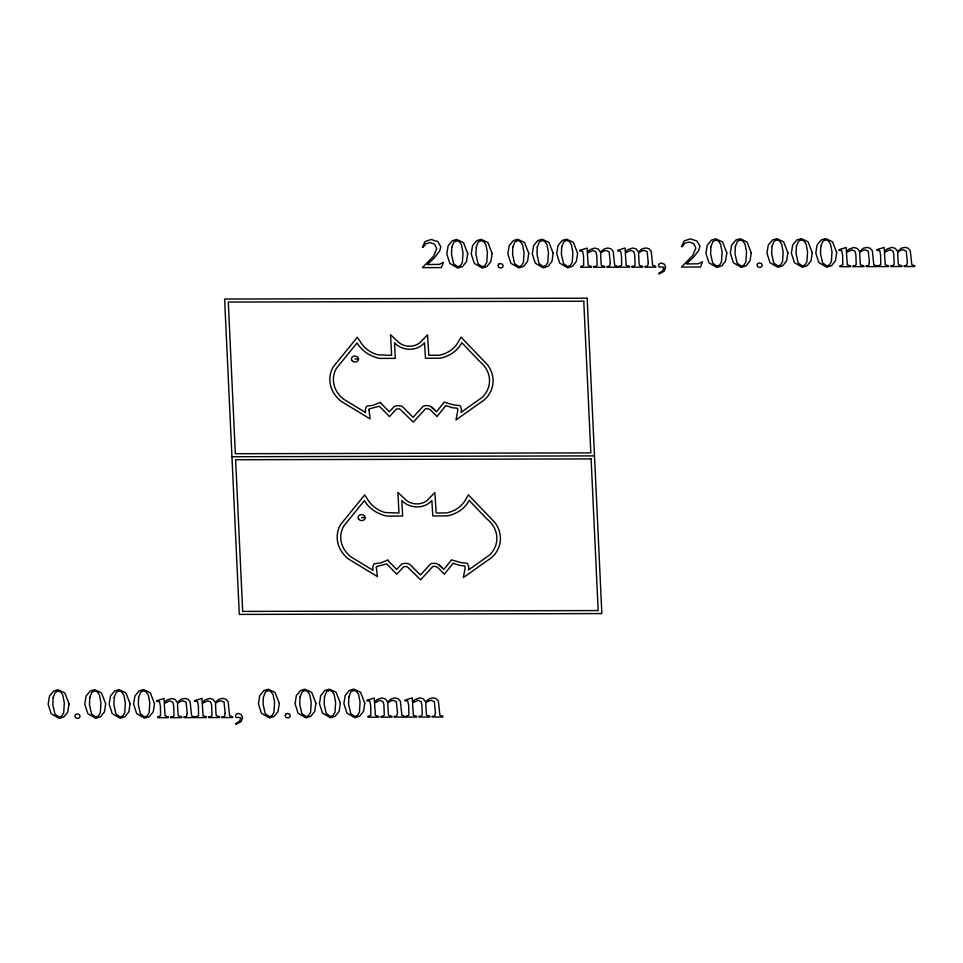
<?xml version="1.0" encoding="UTF-8"?>
<svg xmlns="http://www.w3.org/2000/svg" width="963" height="963" viewBox="0 0 963 963"><rect width="100%" height="100%" fill="white"/><g stroke="black" fill="none" stroke-linecap="round" stroke-linejoin="round"><path stroke-width="1.44" d="M380.289 402.534L389.305 411.791L394.216 406.47A9.51 8.077 6.5 0 1 402.293 406.446L413.103 417.316L423.154 406.266L424.575 405.82A8.848 7.511 6.5 0 1 430.521 406.386L436.576 411.683L444.16 402.185L453.224 404.821L459.941 405.628A10.148 8.607 6.5 0 1 461.048 412.333L481.921 397.575A30.298 25.724 6.5 0 0 479.357 361.113L461.819 342.684A33.163 28.156 6.5 0 1 440.211 358.176L425.477 358.296L424.502 342.768A18.718 15.889 6.5 0 1 394.505 342.84L395.312 358.368L379.735 358.405L376.702 357.682A32.598 27.674 6.5 0 1 357.092 342.924L336.581 368.131A30.298 25.724 6.5 0 0 343.562 399.151L365.627 412.561A10.846 9.209 6.5 0 1 366.771 406.145L373.187 405.254L380.566 402.329M387.632 560.213L396.648 569.482L401.547 564.149A9.51 8.077 6.5 0 1 409.636 564.137L420.446 574.995L430.497 563.957L431.918 563.511A8.848 7.511 6.5 0 1 437.864 564.077L443.919 569.374L451.503 559.876L460.567 562.5L467.284 563.319A10.148 8.607 6.5 0 1 468.391 570.024L489.264 555.254A30.298 25.724 6.5 0 0 486.7 518.804L469.162 500.363A33.163 28.156 6.5 0 1 447.554 515.855L432.82 515.975L431.833 500.447A18.718 15.889 6.5 0 1 401.848 500.519L402.642 516.048L387.078 516.084L384.044 515.361A32.598 27.674 6.5 0 1 364.435 500.604L343.923 525.81A30.298 25.724 6.5 0 0 350.905 556.831L372.97 570.24A10.846 9.209 6.5 0 1 374.113 563.824L380.529 562.934L387.908 560.021M354.998 359.018L358.525 359.006M231.951 456.739L594.496 455.896M361.619 517.588L365.146 517.588M431.869 407.108L434.686 409.853M439.212 564.8L442.029 567.532M187.231 713.402L186.485 716.424L183.861 716.893L183.897 717.628L194.67 717.604L194.634 716.869L191.601 715.798L190.12 701.678L187.869 699.186L184.74 698.44L181.297 699.21L177.3 702.424L175.182 699.475L171.607 698.464L166.912 700.101L164.204 702.448L164.023 698.488L156.524 700.775L156.909 701.509L159.485 701.449L160.448 706.348L160.58 715.798L157.631 716.954L157.667 717.688L168.465 717.664L168.429 716.929L165.13 715.834L164.252 703.471L169.729 700.847L172.726 702.147L173.665 705.422L174.014 715.449L173.123 716.556L170.644 716.917L170.68 717.652L181.718 717.628L181.694 716.893L178.336 715.81L177.974 713.427L177.505 703.435L180.502 701.425L183.018 700.883L186.064 702.171L187.231 713.402M225.21 713.318L224.475 716.328L221.851 716.809L221.875 717.531L232.661 717.507L232.625 716.773L229.591 715.702L228.099 701.594L225.848 699.102L222.73 698.344L219.287 699.114L215.279 702.328L213.16 699.391L209.585 698.38L204.89 700.017L202.194 702.364L202.001 698.392L194.502 700.691L194.899 701.425L197.475 701.365L198.438 706.252L198.571 715.714L195.621 716.869L195.645 717.604L206.455 717.567L206.419 716.845L203.109 715.75L202.242 703.375L207.719 700.763L210.716 702.051L211.655 705.325L212.004 715.365L211.114 716.46L208.634 716.833L208.67 717.567L219.708 717.543L219.672 716.809L216.326 715.714L215.965 713.342L215.495 703.351L218.493 701.341L221.008 700.787L224.042 702.087L225.21 713.318M397.502 712.921L396.756 715.93L394.132 716.4L394.168 717.134L404.942 717.11L404.905 716.376L401.872 715.304L400.379 701.184L398.14 698.705L395.011 697.946L391.568 698.717L387.571 701.931L385.453 698.982L381.878 697.97L377.183 699.62L374.475 701.955L374.294 697.994L366.795 700.294L367.18 701.016L369.756 700.968L370.719 705.855L370.851 715.304L367.902 716.46L367.938 717.194L378.736 717.17L378.7 716.436L375.401 715.353L374.523 702.978L380 700.366L382.997 701.654L383.936 704.928L384.285 714.955L383.394 716.063L380.915 716.436L380.951 717.17L391.989 717.146L391.965 716.412L388.607 715.316L388.245 712.933L387.776 702.942L390.773 700.932L393.289 700.39L396.335 701.69L397.502 712.921M435.481 712.825L434.746 715.846L432.11 716.316L432.146 717.05L442.932 717.026L442.896 716.291L439.862 715.22L438.37 701.1L436.119 698.608L433.001 697.85L429.546 698.632L425.55 701.846L423.431 698.897L419.856 697.886L415.161 699.523L412.465 701.871L412.272 697.898L404.773 700.197L405.17 700.932L407.734 700.871L408.709 705.771L408.842 715.22L405.88 716.376L405.917 717.11L416.726 717.086L416.69 716.352L413.38 715.256L412.513 702.894L417.99 700.27L420.987 701.57L421.926 704.844L422.276 714.871L421.385 715.978L418.905 716.34L418.941 717.074L429.98 717.05L429.943 716.316L426.597 715.232L426.236 712.849L425.766 702.858L428.764 700.847L431.28 700.306L434.313 701.594L435.481 712.825M610.313 263.007L609.567 266.017L606.943 266.498L606.979 267.233L617.752 267.208L617.728 266.474L614.695 265.403L613.202 251.283L610.951 248.791L607.822 248.033L604.379 248.815L600.382 252.029L598.264 249.08L594.689 248.069L589.994 249.706L587.286 252.053L587.105 248.081L579.606 250.38L579.991 251.114L582.567 251.054L583.542 255.953L583.662 265.403L580.713 266.558L580.749 267.293L591.547 267.269L591.523 266.534L588.212 265.439L587.334 253.076L592.823 250.452L595.808 251.752L596.759 255.026L597.096 265.054L596.205 266.161L593.738 266.522L593.774 267.257L604.812 267.233L604.776 266.498L601.418 265.415L601.056 263.031L600.599 253.04L603.596 251.03L606.1 250.488L609.146 251.776L610.313 263.007M648.304 262.923L647.557 265.932L644.933 266.414L644.969 267.136L655.743 267.112L655.707 266.378L652.673 265.307L651.193 251.199L648.942 248.707L645.812 247.948L642.369 248.719L638.373 251.933L636.254 248.984L632.679 247.985L627.984 249.622L625.276 251.969L625.095 247.997L617.596 250.296L617.981 251.03L620.557 250.97L621.52 255.857L621.653 265.319L618.703 266.474L618.74 267.196L629.537 267.172L629.501 266.45L626.203 265.355L625.324 252.98L630.801 250.368L633.798 251.656L634.737 254.93L635.086 264.969L634.196 266.065L631.716 266.438L631.752 267.172L642.79 267.148L642.766 266.414L639.408 265.319L639.047 262.947L638.577 252.956L641.575 250.946L644.091 250.392L647.136 251.692L648.304 262.923M869.42 262.405L868.674 265.415L866.05 265.896L866.086 266.631L876.86 266.607L876.836 265.872L873.802 264.801L872.309 250.681L870.058 248.189L866.929 247.431L863.486 248.201L859.49 251.415L857.371 248.478L853.796 247.467L849.101 249.104L846.393 251.451L846.212 247.479L838.713 249.778L839.098 250.512L841.674 250.452L842.637 255.351L842.769 264.801L839.82 265.957L839.856 266.691L850.654 266.667L850.618 265.932L847.32 264.837L846.441 252.462L851.93 249.85L854.915 251.15L855.854 254.425L856.203 264.452L855.313 265.547L852.845 265.92L852.881 266.655L863.919 266.631L863.883 265.896L860.525 264.813L860.164 262.43L859.706 252.438L862.692 250.428L865.207 249.886L868.253 251.174L869.42 262.405M907.411 262.321L906.665 265.331L904.04 265.8L904.076 266.534L914.85 266.51L914.814 265.776L911.78 264.705L910.288 250.585L908.037 248.105L904.919 247.347L901.476 248.117L897.468 251.331L895.361 248.382L891.786 247.383L887.092 249.02L884.383 251.367L884.203 247.395L876.691 249.694L877.088 250.428L879.664 250.368L880.627 255.255L880.76 264.705L877.811 265.86L877.847 266.595L888.644 266.57L888.608 265.836L885.298 264.753L884.431 252.378L889.908 249.766L892.906 251.054L893.845 254.328L894.194 264.368L893.303 265.463L890.823 265.836L890.859 266.57L901.898 266.546L901.874 265.812L898.515 264.717L898.154 262.333L897.685 252.354L900.682 250.332L903.198 249.79L906.243 251.09L907.411 262.321M53.134 697.657L52.845 704.808L54.927 714.101L59.116 717.122L61.74 716.123L63.69 712.813L64.328 702.942L62.812 695.069L60.44 691.759L58.057 691.097L55.228 692.349L53.134 697.657M89.764 697.573L89.475 704.723L91.557 714.016L95.746 717.038L98.37 716.039L100.321 712.728L100.959 702.858L99.442 694.985L97.07 691.675L94.675 691.013L91.846 692.265L89.764 697.573M114.176 697.525L113.887 704.663L115.969 713.956L120.17 716.978L122.795 715.99L124.733 712.68L125.371 702.809L123.866 694.937L121.494 691.627L119.099 690.953L116.27 692.204L114.176 697.525M138.6 697.465L138.311 704.603L140.393 713.896L144.582 716.917L147.207 715.93L149.157 712.62L149.795 702.749L148.278 694.877L145.907 691.566L143.511 690.904L140.682 692.144L138.6 697.465M263.405 697.176L263.116 704.314L265.198 713.607L269.387 716.628L272.011 715.641L273.961 712.331L274.599 702.46L273.083 694.588L270.711 691.278L268.328 690.603L265.499 691.855L263.405 697.176M300.035 697.092L299.746 704.23L301.828 713.523L306.017 716.544L308.642 715.557L310.592 712.247L311.23 702.376L309.713 694.504L307.341 691.193L304.946 690.519L302.117 691.771L300.035 697.092M324.447 697.031L324.158 704.17L326.24 713.463L330.441 716.496L333.066 715.497L335.004 712.187L335.642 702.316L334.125 694.443L331.754 691.133L329.37 690.471L326.541 691.711L324.447 697.031M348.871 696.971L348.582 704.122L350.664 713.414L354.853 716.436L357.478 715.437L359.428 712.126L360.066 702.256L358.549 694.383L356.178 691.073L353.782 690.411L350.953 691.663L348.871 696.971M451.803 247.322L451.515 254.461L453.597 263.766L457.786 266.787L460.41 265.788L462.36 262.478L462.998 252.607L461.482 244.734L459.11 241.424L456.715 240.762L453.898 242.002L451.803 247.322M476.216 247.262L475.939 254.413L478.009 263.706L482.21 266.727L484.834 265.728L486.772 262.418L487.41 252.547L485.906 244.674L483.534 241.364L481.139 240.702L478.31 241.954L476.216 247.262M512.846 247.178L512.557 254.328L514.639 263.621L518.828 266.643L521.452 265.644L523.403 262.333L524.041 252.462L522.524 244.59L520.152 241.28L517.769 240.618L514.94 241.869L512.846 247.178M537.27 247.118L536.981 254.268L539.051 263.561L543.252 266.582L545.877 265.595L547.827 262.285L548.453 252.414L546.948 244.542L544.577 241.232L542.181 240.557L539.352 241.809L537.27 247.118M561.682 247.07L561.393 254.208L563.475 263.501L567.664 266.522L570.289 265.535L572.239 262.225L572.877 252.354L571.36 244.482L568.989 241.171L566.605 240.497L563.776 241.749L561.682 247.07M710.911 246.721L710.622 253.859L712.704 263.152L716.893 266.185L719.517 265.186L721.468 261.876L722.106 252.005L720.589 244.133L718.217 240.822L715.822 240.16L712.993 241.4L710.911 246.721M735.323 246.66L735.034 253.811L737.116 263.104L741.317 266.125L743.942 265.126L745.88 261.816L746.518 251.945L745.013 244.072L742.642 240.762L740.246 240.1L737.417 241.352L735.323 246.66M771.953 246.576L771.664 253.726L773.746 263.019L777.935 266.041L780.56 265.042L782.51 261.731L783.148 251.861L781.631 243.988L779.26 240.678L776.876 240.016L774.047 241.256L771.953 246.576M796.377 246.516L796.088 253.666L798.158 262.959L802.36 265.981L804.984 264.994L806.922 261.671L807.56 251.8L806.055 243.94L803.684 240.618L801.288 239.956L798.459 241.207L796.377 246.516M820.789 246.468L820.5 253.606L822.583 262.899L826.772 265.92L829.396 264.933L831.346 261.623L831.984 251.752L830.467 243.88L828.096 240.569L825.712 239.895L822.884 241.147L820.789 246.468M369.01 409.805L370.069 418.893L341.203 401.342A33.861 28.746 6.5 0 1 333.391 366.674L357.333 337.255L361.932 344.212A29.046 24.665 6.5 0 0 377.737 354.829L391.628 355.359L390.557 334.751L398.875 342.539A15.167 12.88 6.5 0 0 420.097 342.491L427.524 334.835L428.812 355.275L439.26 355.239A29.624 25.146 6.5 0 0 457.1 343.899L461.048 337.17L487.495 364.784A33.861 28.746 6.5 0 1 484.582 399.669L456.005 419.892L457.834 410.346L457.497 408.228L452.514 407.77L445.797 405.579L437.046 416.522L430.991 410.407A5.297 4.49 6.5 0 0 425.526 408.769L413.283 422.119L399.657 408.83L396.419 409.034L389.461 416.582L379.374 406.217L369.286 408.866L369.01 409.805M376.352 567.484L377.412 576.572L348.546 559.034A33.861 28.746 6.5 0 1 340.733 524.354L364.676 494.934L369.274 501.904A29.046 24.665 6.5 0 0 385.08 512.509L398.971 513.05L397.9 492.43L406.217 500.23A15.167 12.88 6.5 0 0 427.44 500.182L434.867 492.514L436.155 512.966L446.603 512.93A29.624 25.146 6.5 0 0 464.443 501.579L468.391 494.862L494.838 522.476A33.861 28.746 6.5 0 1 491.924 557.348L463.347 577.571L465.177 568.038L464.84 565.907L459.857 565.45L453.14 563.259L444.388 574.213L438.334 568.098A5.297 4.49 6.5 0 0 432.856 566.461L420.626 579.81L407 566.521L403.762 566.726L396.804 574.261L386.717 563.909L376.629 566.545L376.352 567.484M69.047 703.833L67.795 711.994L63.895 716.881L59.104 718.398L51.195 713.764L48.15 704.302L49.438 696.177L53.639 691.085L58.009 689.761L64.846 692.975L69.047 703.833M105.665 703.748L104.425 711.91L100.513 716.797L95.734 718.314L87.814 713.679L84.78 704.218L86.068 696.093L90.269 691.001L94.639 689.664L101.464 692.891L105.665 703.748M130.089 703.688L128.849 711.85L124.937 716.737L120.158 718.266L112.238 713.619L109.192 704.17L110.48 696.032L114.681 690.94L119.063 689.616L125.888 692.83L130.089 703.688M154.501 703.628L153.261 711.789L149.349 716.677L144.57 718.205L136.65 713.559L133.616 704.109L134.904 695.972L139.105 690.892L143.475 689.556L150.3 692.77L154.501 703.628M279.318 703.339L278.066 711.501L274.166 716.388L269.375 717.917L261.454 713.27L258.421 703.821L259.709 695.683L263.91 690.603L268.28 689.267L275.105 692.481L279.318 703.339M315.936 703.255L314.696 711.416L310.784 716.303L306.005 717.832L298.085 713.186L295.051 703.736L296.339 695.599L300.54 690.507L304.91 689.183L311.735 692.397L315.936 703.255M340.36 703.195L339.12 711.368L335.208 716.243L330.429 717.772L322.509 713.126L319.463 703.676L320.751 695.539L324.952 690.459L329.334 689.123L336.159 692.349L340.36 703.195M364.772 703.146L363.533 711.308L359.62 716.183L354.841 717.712L346.921 713.077L343.887 703.616L345.175 695.491L349.376 690.399L353.746 689.063L360.571 692.289L364.772 703.146M467.705 253.498L466.465 261.659L462.565 266.534L457.774 268.063L449.853 263.429L446.82 253.967L448.108 245.83L452.309 240.75L456.679 239.414L463.504 242.64L467.705 253.498M492.129 253.438L490.889 261.599L486.977 266.486L482.198 268.003L474.278 263.368L471.232 253.907L472.532 245.782L476.721 240.69L481.103 239.354L487.928 242.58L492.129 253.438M528.759 253.353L527.519 261.515L523.607 266.39L518.816 267.919L510.908 263.284L507.862 253.823L509.15 245.697L513.351 240.606L517.721 239.269L524.558 242.495L528.759 253.353M553.171 253.293L551.931 261.454L548.019 266.342L543.24 267.87L535.32 263.224L532.286 253.775L533.574 245.637L537.775 240.545L542.145 239.221L548.97 242.435L553.171 253.293M577.595 253.233L576.356 261.394L572.443 266.282L567.652 267.81L559.744 263.164L556.698 253.714L557.986 245.577L562.187 240.497L566.557 239.161L573.394 242.375L577.595 253.233M726.812 252.884L725.572 261.057L721.66 265.932L716.881 267.461L708.961 262.815L705.927 253.365L707.215 245.228L711.416 240.148L715.786 238.812L722.611 242.038L726.812 252.884M751.236 252.836L749.996 260.997L746.084 265.872L741.305 267.401L733.385 262.767L730.339 253.305L731.627 245.18L735.828 240.088L740.21 238.752L747.035 241.978L751.236 252.836M787.866 252.751L786.615 260.913L782.714 265.788L777.923 267.317L770.003 262.682L766.969 253.221L768.257 245.096L772.458 240.004L776.828 238.668L783.665 241.894L787.866 252.751M812.278 252.691L811.039 260.853L807.126 265.74L802.348 267.269L794.427 262.622L791.381 253.161L792.681 245.035L796.87 239.943L801.252 238.619L808.077 241.833L812.278 252.691M836.703 252.631L835.451 260.792L831.551 265.68L826.76 267.208L818.839 262.562L815.805 253.113L817.093 244.975L821.295 239.895L825.664 238.559L832.489 241.773L836.703 252.631M440.705 246.697L439.754 250.886L434.361 257.879L427.259 264.572L439.297 264.38L443.413 262.297L441.391 267.618L422.324 267.654L433.639 256.182L436.721 248.574L434.638 244.265L430.052 242.592L425.827 243.795L423.178 247.286L422.3 247.286L425.092 241.508L431.171 239.474L437.84 241.617L440.705 246.697M699.812 246.095L698.861 250.284L693.468 257.277L686.366 263.97L698.404 263.778L702.521 261.695L700.498 267.016L681.431 267.052L692.746 255.568L695.828 247.973L693.745 243.663L689.159 241.99L684.934 243.194L682.285 246.684L681.407 246.684L684.199 240.906L690.278 238.872L696.947 241.015L699.812 246.095M240.69 718.302L239.486 721.395L235.779 723.55L235.815 724.441L241.087 721.588L242.616 717.688L241.244 714.594L238.379 713.427L236.236 714.149L235.417 715.858L236.188 717.483L240.1 717.471L240.69 718.302M663.772 267.907L662.568 271L658.861 273.155L658.909 274.046L664.169 271.193L665.698 267.293L664.326 264.199L661.473 263.031L659.318 263.754L658.499 265.463L659.27 267.088L663.182 267.076L663.772 267.907M75.511 714.582L74.813 716.195L75.668 717.784L77.57 718.446L79.411 717.772L80.11 716.183L79.279 714.582L77.353 713.92L75.511 714.582M285.782 714.089L285.084 715.702L285.939 717.291L287.841 717.953L289.682 717.291L290.381 715.69L289.538 714.089L287.624 713.439L285.782 714.089M498.605 264.187L497.907 265.8L498.75 267.389L500.652 268.051L502.493 267.377L503.192 265.776L502.361 264.187L500.447 263.525L498.605 264.187M757.712 263.585L757.014 265.186L757.857 266.787L759.759 267.449L761.601 266.775L762.299 265.174L761.468 263.585L759.554 262.923L757.712 263.585M587.153 298.205L224.608 299.048L239.293 614.418L601.839 613.575L587.153 298.205M583.771 301.226L228.279 302.057L235.333 453.717L590.837 452.887L583.771 301.226M591.113 458.906L235.622 459.736L242.676 611.409L598.167 610.578L591.113 458.906M358.633 519.105A3.539 2.997 6.5 0 0 364.748 519.093A3.539 2.997 6.5 0 0 361.486 514.579A3.539 2.997 6.5 0 0 358.633 519.105M352.025 360.535A3.539 2.997 6.5 0 0 358.128 360.511A3.539 2.997 6.5 0 0 354.866 356.009A3.539 2.997 6.5 0 0 352.025 360.535"/></g></svg>
